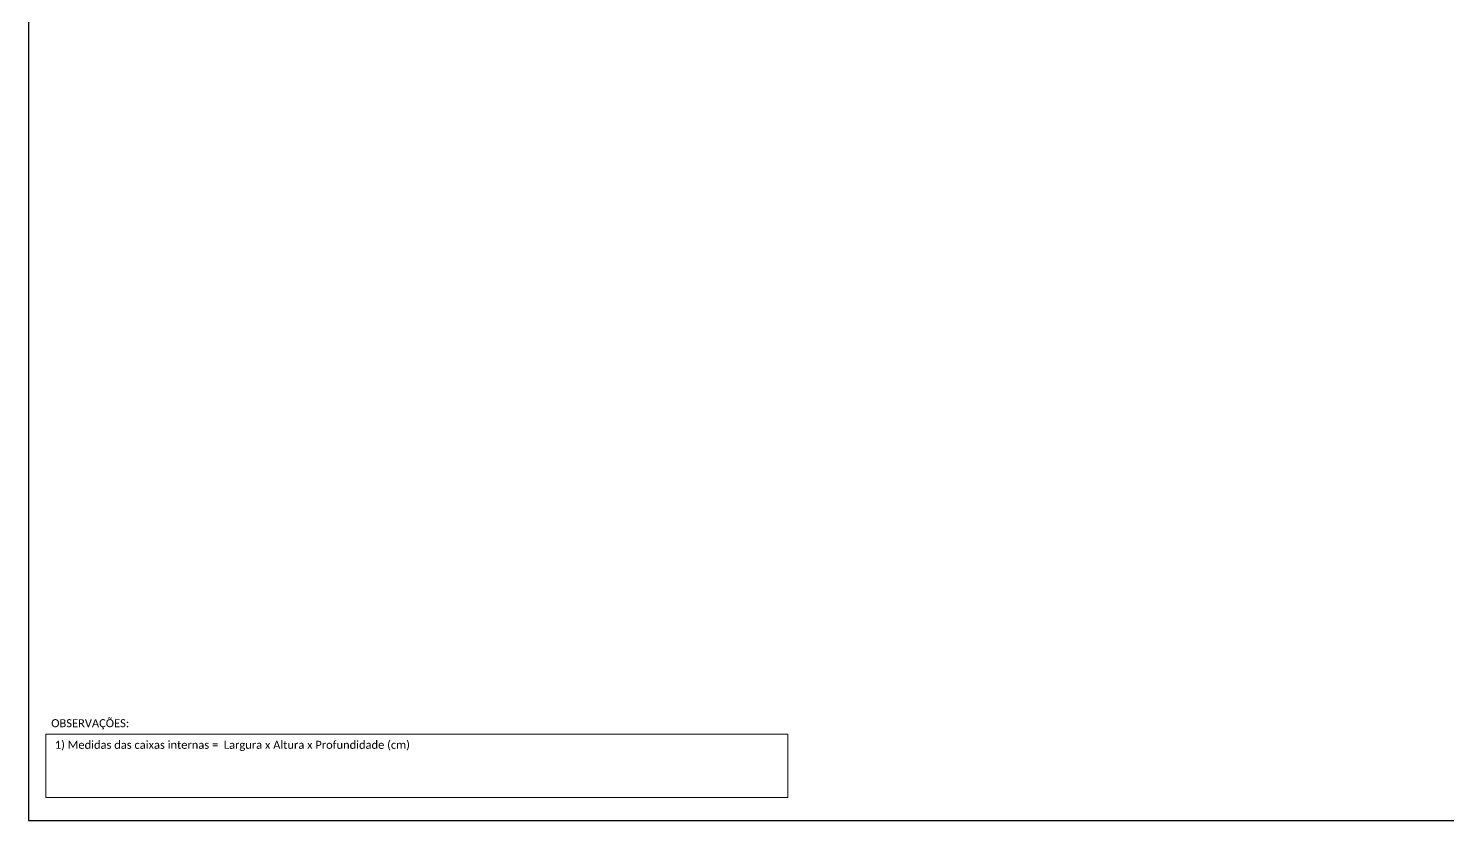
# Model space of a CAD drawing. Header units: inches. Extents: x 1016 to 2772, y -47 to 547.
# Drawn here: x 1016 to 1548, y -47 to 250 of the extents above; entities that cross this region are included whole.
import ezdxf

# ---------------------------------------------------------------- set-up
doc = ezdxf.new("R2010")
doc.units = ezdxf.units.IN
doc.header["$MEASUREMENT"] = 0
doc.styles.add('WMF-Calibri0', font='calibri.ttf')

msp = doc.modelspace()

# ---------------------------------------------------------------- linework, layer by layer
at = {"color": 0, "lineweight": 0}
for p, q in [((1022.85, -14.39), (1301.1, -14.39)), ((1022.85, -38.09), (1022.85, -14.39)), ((1301.1, -14.39), (1301.1, -38.09)), ((1301.1, -38.09), (1022.85, -38.09))]:
    msp.add_line(p, q, dxfattribs=at)
msp.add_lwpolyline([(1016.3, -46.77), (1854.86, -46.77), (1854.86, 547.23), (1016.3, 547.23), (1016.3, -46.77)])

# ---------------------------------------------------------------- texts
at = {"lineweight": 0, "char_height": 3, "width": 277.1819, "attachment_point": 1, "style": 'WMF-Calibri0'}
for s, insert in [('OBSERVAÇÕES:', (1024.86, -8.75)), ('1) Medidas das caixas internas =  Largura x Altura x Profundidade (cm)', (1026.21, -16.86))]:
    msp.add_mtext(s, dxfattribs=dict(at, insert=insert))

doc.saveas('drawing.dxf')
